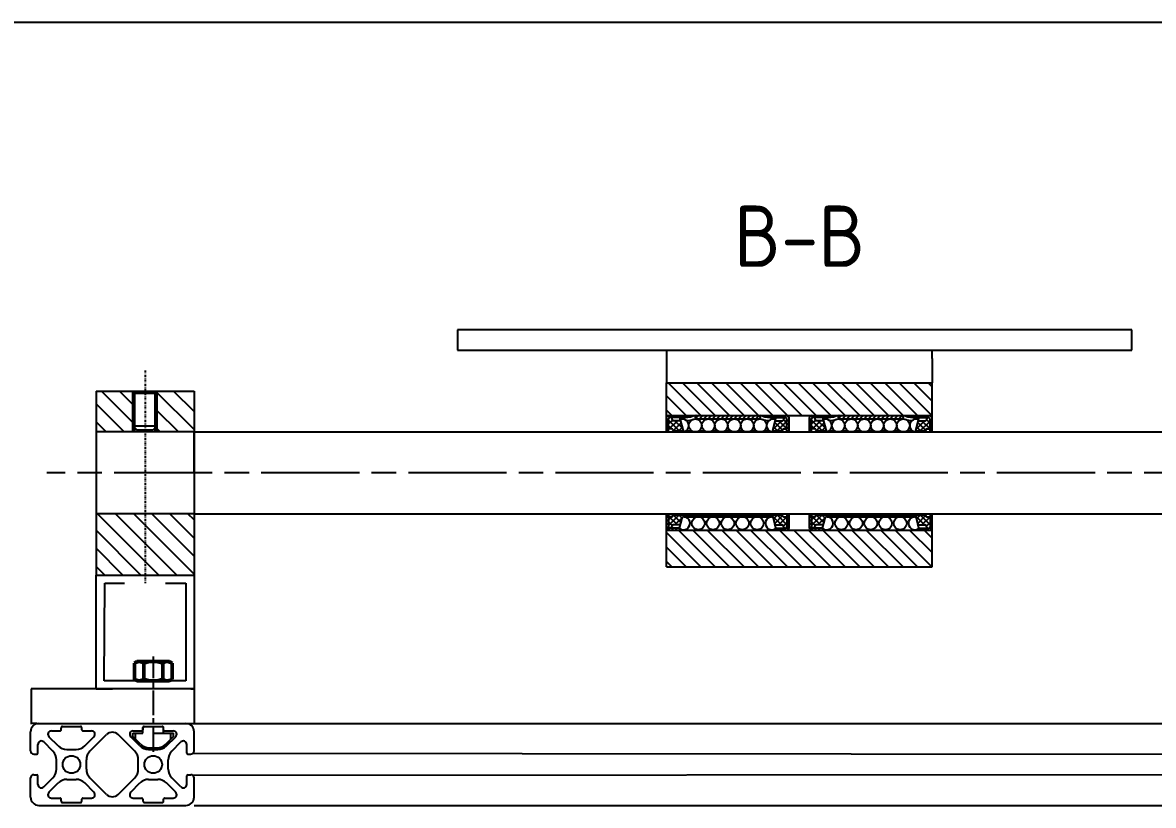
# Model space of a CAD drawing. Header units: millimetres. Extents: x 825 to 4294, y 1031 to 3282.
# Drawn here: x 3768.8 to 4045.5, y 3083.1 to 3274.6 of the extents above; entities that cross this region are included whole.
import ezdxf

# ---------------------------------------------------------------- set-up
doc = ezdxf.new("R2010")
doc.units = ezdxf.units.MM
for name, pattern in [('ACAD_ISO08W100', [36, 24, -3, 6, -3]), ('AM_ISO08W050', [18, 12, -1.5, 3, -1.5]), ('AM_ISO08W050x2', [9, 6, -0.75, 1.5, -0.75]), ('AUSGEZOGEN', [0]), ('PHL_THICK', [0]), ('STRICHPUNKT', [1, 0.5, -0.25, 0, -0.25])]:
    doc.linetypes.add(name, pattern=pattern)
for name, color, linetype, lineweight in [('AM_0N', 7, 'Continuous', 50), ('AM_7N', 4, 'AM_ISO08W050', 25), ('linie4fun', 6, 'Continuous', 25)]:
    doc.layers.add(name, color=color, linetype=linetype, lineweight=lineweight)
for name, color, linetype in [('L2STAR', 2, 'AUSGEZOGEN'), ('L5STAR', 7, 'AUSGEZOGEN'), ('M2STAR', 2, 'STRICHPUNKT'), ('osie', 221, 'ACAD_ISO08W100'), ('PROJECTION', 7, 'Continuous'), ('S2STAR', 2, 'AUSGEZOGEN'), ('wozek', 110, 'Continuous'), ('wymiar', 90, 'Continuous')]:
    doc.layers.add(name, color=color, linetype=linetype)
doc.styles.get("Standard").update_dxf_attribs({"font": 'geniso.shx'})

msp = doc.modelspace()

# ---------------------------------------------------------------- linework, layer by layer
msp.add_line((4294.37811, 3274.55207), (3453.37811, 3274.55207))
at = {"layer": 'AM_0N'}
for p, q in [((3796.12752, 3117.94829), (3796.74712, 3118.30694)), ((3796.74712, 3118.30694), (3804.74711, 3118.31598)), ((3805.36752, 3117.95873), (3804.74711, 3118.31598)), ((3796.13203, 3113.9642), (3796.12752, 3117.94829)), ((3798.44203, 3113.96681), (3798.43752, 3117.9509)), ((3803.06202, 3113.97203), (3803.05752, 3117.95612)), ((3805.37202, 3113.97465), (3805.36752, 3117.95873)), ((3796.13203, 3113.9642), (3796.75243, 3113.60695)), ((3796.75243, 3113.60695), (3804.75243, 3113.61599)), ((3805.37202, 3113.97465), (3804.75243, 3113.61599))]:
    msp.add_line(p, q, dxfattribs=at)
for centre, radius, start, end in [((3797.28443, 3116.26518), 2.04236, 55.6262891, 115.6262891), ((3800.75574, 3110.67894), 7.63252, 72.4477897, 107.6817274), ((3804.21442, 3116.27302), 2.04236, 64.5032279, 124.5032279), ((3797.28512, 3115.64991), 2.04236, 244.5032279, 304.5032279), ((3800.7438, 3121.24399), 7.63252, 252.4477897, 287.6817274), ((3804.21512, 3115.65775), 2.04236, 235.6262891, 295.6262891)]:
    msp.add_arc(centre, radius, start, end, dxfattribs=at)
at = {"layer": 'AM_7N', "linetype": 'AM_ISO08W050x2'}
msp.add_line((3800.79834, 3096.21083), (3800.77201, 3119.51152), dxfattribs=at)
at = {"layer": 'L2STAR'}
for p, q in [((3795.74329, 3183.95667), (3795.74329, 3184.45667)), ((3796.24329, 3175.45667), (3796.24329, 3184.45667)), ((3801.24329, 3175.45667), (3801.24329, 3184.45667)), ((3801.74329, 3183.95667), (3801.74329, 3184.45667)), ((3795.74329, 3174.45667), (3795.74329, 3175.95667)), ((3801.74329, 3174.45667), (3801.74329, 3175.95667))]:
    msp.add_line(p, q, dxfattribs=at)
at = {"layer": 'L5STAR'}
for p, q in [((3926.31781, 3186.45667), (3991.31781, 3186.45667)), ((3926.31781, 3174.45667), (3926.31781, 3186.45667)), ((3991.31781, 3174.45667), (3991.31781, 3186.45667)), ((3786.74329, 3184.45667), (3786.74329, 3139.45667)), ((3786.74329, 3184.45667), (3810.74329, 3184.45667)), ((3796.24329, 3184.45667), (3795.74329, 3183.95667)), ((3795.74329, 3183.95667), (3801.74329, 3183.95667)), ((3795.74329, 3175.95667), (3795.74329, 3183.95667)), ((3801.24329, 3184.45667), (3801.74329, 3183.95667)), ((3801.74329, 3175.95667), (3801.74329, 3183.95667)), ((3810.74329, 3184.45667), (3810.74329, 3139.45667)), ((3926.31781, 3178.45667), (3991.31781, 3178.45667)), ((3926.81781, 3174.45667), (3926.81781, 3177.65667)), ((3930.20531, 3177.95667), (3927.11781, 3177.95667)), ((3927.56781, 3177.95667), (3927.70919, 3177.42902)), ((3929.71877, 3177.20667), (3927.99897, 3177.20667)), ((3929.51781, 3177.95667), (3929.51781, 3178.45667)), ((3929.51781, 3177.95667), (3930.45563, 3174.45667)), ((3933.38031, 3177.63167), (3949.25531, 3177.63167)), ((3953.11781, 3177.95667), (3952.17998, 3174.45667)), ((3952.43031, 3177.95667), (3955.51781, 3177.95667)), ((3952.91684, 3177.20667), (3954.63665, 3177.20667)), ((3953.11781, 3177.95667), (3953.11781, 3178.45667)), ((3955.06781, 3177.95667), (3954.92642, 3177.42902)), ((3955.81781, 3174.45667), (3955.81781, 3177.65667)), ((3956.31781, 3174.45667), (3956.31781, 3177.95667)), ((3961.31781, 3174.45667), (3961.31781, 3177.95667)), ((3961.81781, 3174.45667), (3961.81781, 3177.65667)), ((3965.20531, 3177.95667), (3962.11781, 3177.95667)), ((3962.56781, 3177.95667), (3962.70919, 3177.42902)), ((3964.71877, 3177.20667), (3962.99897, 3177.20667)), ((3964.51781, 3177.95667), (3964.51781, 3178.45667)), ((3964.51781, 3177.95667), (3965.45563, 3174.45667)), ((3968.38031, 3177.63167), (3984.25531, 3177.63167)), ((3988.11781, 3177.95667), (3987.17998, 3174.45667)), ((3987.43031, 3177.95667), (3990.51781, 3177.95667)), ((3987.91684, 3177.20667), (3989.63665, 3177.20667)), ((3988.11781, 3177.95667), (3988.11781, 3178.45667)), ((3990.06781, 3177.95667), (3989.92642, 3177.42902)), ((3990.81781, 3174.45667), (3990.81781, 3177.65667)), ((3810.74329, 3174.45667), (3786.74329, 3174.45667)), ((3795.74329, 3175.95667), (3796.74329, 3174.95667)), ((3795.74329, 3175.95667), (3801.74329, 3175.95667)), ((3796.24329, 3174.45667), (3796.24329, 3175.45667)), ((3796.74329, 3174.95667), (3800.74329, 3174.95667)), ((3801.74329, 3175.95667), (3800.74329, 3174.95667)), ((3801.24329, 3174.45667), (3801.24329, 3175.45667)), ((3926.31781, 3174.70667), (3926.81781, 3174.70667)), ((3927.58761, 3175.20667), (3926.81781, 3175.20667)), ((3927.87739, 3174.98431), (3928.01877, 3174.45667)), ((3927.95178, 3174.70667), (3930.38864, 3174.70667)), ((3931.06044, 3174.70667), (3932.52517, 3174.70667)), ((3934.23544, 3174.70667), (3935.70017, 3174.70667)), ((3937.41044, 3174.70667), (3938.87517, 3174.70667)), ((3940.58544, 3174.70667), (3942.05017, 3174.70667)), ((3943.76044, 3174.70667), (3945.22517, 3174.70667)), ((3946.93544, 3174.70667), (3948.40017, 3174.70667)), ((3950.11044, 3174.70667), (3951.57517, 3174.70667)), ((3952.24697, 3174.70667), (3954.68383, 3174.70667)), ((3954.75823, 3174.98431), (3954.61684, 3174.45667)), ((3955.048, 3175.20667), (3955.81781, 3175.20667)), ((3955.81781, 3174.70667), (3956.31781, 3174.70667)), ((3961.31781, 3174.70667), (3961.81781, 3174.70667)), ((3962.58761, 3175.20667), (3961.81781, 3175.20667)), ((3962.87739, 3174.98431), (3963.01877, 3174.45667)), ((3962.95178, 3174.70667), (3965.38864, 3174.70667)), ((3966.06044, 3174.70667), (3967.52517, 3174.70667)), ((3969.23544, 3174.70667), (3970.70017, 3174.70667)), ((3972.41044, 3174.70667), (3973.87517, 3174.70667)), ((3975.58544, 3174.70667), (3977.05017, 3174.70667)), ((3978.76044, 3174.70667), (3980.22517, 3174.70667)), ((3981.93544, 3174.70667), (3983.40017, 3174.70667)), ((3985.11044, 3174.70667), (3986.57517, 3174.70667)), ((3987.24697, 3174.70667), (3989.68383, 3174.70667)), ((3989.75823, 3174.98431), (3989.61684, 3174.45667)), ((3990.048, 3175.20667), (3990.81781, 3175.20667)), ((3990.81781, 3174.70667), (3991.31781, 3174.70667)), ((3810.74329, 3154.45667), (3786.74329, 3154.45667)), ((3926.31781, 3141.45667), (3926.31781, 3154.45667)), ((3926.31781, 3154.20667), (3926.81781, 3154.20667)), ((3926.81781, 3154.45667), (3926.81781, 3151.25667)), ((3927.87739, 3153.92902), (3928.01877, 3154.45667)), ((3927.95178, 3154.20667), (3954.68383, 3154.20667)), ((3954.75823, 3153.92902), (3954.61684, 3154.45667)), ((3955.81781, 3154.45667), (3955.81781, 3151.25667)), ((3955.81781, 3154.20667), (3956.31781, 3154.20667)), ((3956.31781, 3150.95667), (3956.31781, 3154.45667)), ((3961.31781, 3150.95667), (3961.31781, 3154.45667)), ((3961.31781, 3154.20667), (3961.81781, 3154.20667)), ((3961.81781, 3154.45667), (3961.81781, 3151.25667)), ((3962.87739, 3153.92902), (3963.01877, 3154.45667)), ((3962.95178, 3154.20667), (3989.68383, 3154.20667)), ((3989.75823, 3153.92902), (3989.61684, 3154.45667)), ((3990.81781, 3154.45667), (3990.81781, 3151.25667)), ((3990.81781, 3154.20667), (3991.31781, 3154.20667)), ((3991.31781, 3141.45667), (3991.31781, 3154.45667)), ((3927.58761, 3153.70667), (3926.81781, 3153.70667)), ((3927.56781, 3150.95667), (3927.70919, 3151.48431)), ((3929.71877, 3151.70667), (3927.99897, 3151.70667)), ((3929.51781, 3150.95667), (3930.15802, 3153.34599)), ((3930.64099, 3153.71659), (3951.99462, 3153.71659)), ((3953.11781, 3150.95667), (3952.47759, 3153.34599)), ((3952.91684, 3151.70667), (3954.63665, 3151.70667)), ((3955.06781, 3150.95667), (3954.92642, 3151.48431)), ((3955.048, 3153.70667), (3955.81781, 3153.70667)), ((3962.58761, 3153.70667), (3961.81781, 3153.70667)), ((3962.56781, 3150.95667), (3962.70919, 3151.48431)), ((3964.71877, 3151.70667), (3962.99897, 3151.70667)), ((3964.51781, 3150.95667), (3965.15802, 3153.34599)), ((3965.64099, 3153.71659), (3986.99462, 3153.71659)), ((3988.11781, 3150.95667), (3987.47759, 3153.34599)), ((3987.91684, 3151.70667), (3989.63665, 3151.70667)), ((3990.06781, 3150.95667), (3989.92642, 3151.48431)), ((3990.048, 3153.70667), (3990.81781, 3153.70667)), ((3926.31781, 3150.45667), (3991.31781, 3150.45667)), ((3929.51781, 3150.95667), (3927.11781, 3150.95667)), ((3929.51781, 3150.95667), (3929.51781, 3150.45667)), ((3930.51781, 3150.54159), (3930.51781, 3150.45667)), ((3952.11781, 3150.54159), (3952.11781, 3150.45667)), ((3953.11781, 3150.95667), (3953.11781, 3150.45667)), ((3953.11781, 3150.95667), (3955.51781, 3150.95667)), ((3964.51781, 3150.95667), (3962.11781, 3150.95667)), ((3964.51781, 3150.95667), (3964.51781, 3150.45667)), ((3965.51781, 3150.54159), (3965.51781, 3150.45667)), ((3987.11781, 3150.54159), (3987.11781, 3150.45667)), ((3988.11781, 3150.95667), (3990.51781, 3150.95667)), ((3988.11781, 3150.95667), (3988.11781, 3150.45667)), ((3926.31781, 3141.45667), (3991.31781, 3141.45667)), ((3786.74329, 3139.45667), (3810.74329, 3139.45667))]:
    msp.add_line(p, q, dxfattribs=at)
for centre in [(3933.38031, 3176.04417), (3936.55531, 3176.04417), (3939.73031, 3176.04417), (3942.90531, 3176.04417), (3946.08031, 3176.04417), (3949.25531, 3176.04417), (3968.38031, 3176.04417), (3971.55531, 3176.04417), (3974.73031, 3176.04417), (3977.90531, 3176.04417), (3981.08031, 3176.04417), (3984.25531, 3176.04417), (3934.11781, 3152.12909), (3937.71781, 3152.12909), (3941.31781, 3152.12909), (3944.91781, 3152.12909), (3948.51781, 3152.12909), (3969.11781, 3152.12909), (3972.71781, 3152.12909), (3976.31781, 3152.12909), (3979.91781, 3152.12909), (3983.51781, 3152.12909)]:
    msp.add_circle(centre, 1.5875, dxfattribs=at)
for centre, radius, start, end in [((3926.81781, 3177.95667), 0.5, 90, 180), ((3927.11781, 3177.65667), 0.3, 90, 180), ((3927.99897, 3177.50667), 0.3, 195, 270), ((3930.20531, 3176.04417), 1.5875, 278.8859031, 111.1140969), ((3930.20531, 3186.95667), 9, 270, 287.3414428), ((3930.20531, 3186.95667), 9.7775, 276.1595632, 286.222394), ((3933.48403, 3176.45667), 2, 90, 107.3414428), ((3933.73031, 3178.04417), 0.4125, 90, 270), ((3948.90531, 3178.04417), 0.4125, 270, 90), ((3949.15159, 3176.45667), 2, 72.6585572, 90), ((3952.43031, 3186.95667), 9.7775, 253.777606, 263.8404368), ((3952.43031, 3186.95667), 9, 252.6585572, 270), ((3952.43031, 3176.04417), 1.5875, 68.8859031, 261.1140969), ((3954.63665, 3177.50667), 0.3, 270, 345), ((3955.51781, 3177.65667), 0.3, 0, 90), ((3955.81781, 3177.95667), 0.5, 0, 90), ((3961.81781, 3177.95667), 0.5, 90, 180), ((3962.11781, 3177.65667), 0.3, 90, 180), ((3962.99897, 3177.50667), 0.3, 195, 270), ((3965.20531, 3176.04417), 1.5875, 278.8859031, 111.1140969), ((3965.20531, 3186.95667), 9, 270, 287.3414428), ((3965.20531, 3186.95667), 9.7775, 276.1595632, 286.222394), ((3968.48403, 3176.45667), 2, 90, 107.3414428), ((3968.73031, 3178.04417), 0.4125, 90, 270), ((3983.90531, 3178.04417), 0.4125, 270, 90), ((3984.15159, 3176.45667), 2, 72.6585572, 90), ((3987.43031, 3186.95667), 9.7775, 253.777606, 263.8404368), ((3987.43031, 3186.95667), 9, 252.6585572, 270), ((3987.43031, 3176.04417), 1.5875, 68.8859031, 261.1140969), ((3989.63665, 3177.50667), 0.3, 270, 345), ((3990.51781, 3177.65667), 0.3, 0, 90), ((3990.81781, 3177.95667), 0.5, 0, 90), ((3927.58761, 3174.90667), 0.3, 15, 90), ((3955.048, 3174.90667), 0.3, 90, 165), ((3962.58761, 3174.90667), 0.3, 15, 90), ((3990.048, 3174.90667), 0.3, 90, 165), ((3927.58761, 3154.00667), 0.3, 270, 345), ((3927.99897, 3151.40667), 0.3, 90, 165), ((3930.51781, 3152.12909), 1.5875, 230.9556865, 87.1504542), ((3930.64099, 3153.21659), 0.5, 90, 165), ((3952.11781, 3152.12909), 1.5875, 92.8495458, 309.0443135), ((3951.99462, 3153.21659), 0.5, 15, 90), ((3954.63665, 3151.40667), 0.3, 15, 90), ((3955.048, 3154.00667), 0.3, 195, 270), ((3962.58761, 3154.00667), 0.3, 270, 345), ((3962.99897, 3151.40667), 0.3, 90, 165), ((3965.51781, 3152.12909), 1.5875, 230.9556865, 87.1504542), ((3965.64099, 3153.21659), 0.5, 90, 165), ((3987.11781, 3152.12909), 1.5875, 92.8495458, 309.0443135), ((3986.99462, 3153.21659), 0.5, 15, 90), ((3989.63665, 3151.40667), 0.3, 15, 90), ((3990.048, 3154.00667), 0.3, 195, 270), ((3926.81781, 3150.95667), 0.5, 180, 270), ((3927.11781, 3151.25667), 0.3, 180, 270), ((3955.51781, 3151.25667), 0.3, 270, 0), ((3955.81781, 3150.95667), 0.5, 270, 0), ((3961.81781, 3150.95667), 0.5, 180, 270), ((3962.11781, 3151.25667), 0.3, 180, 270), ((3990.51781, 3151.25667), 0.3, 270, 0), ((3990.81781, 3150.95667), 0.5, 270, 0)]:
    msp.add_arc(centre, radius, start, end, dxfattribs=at)
at = {"layer": 'linie4fun'}
for p, q in [((3810.74329, 3164.45667), (3810.74329, 3174.45667)), ((3810.74329, 3174.45667), (4106.74329, 3174.45667)), ((3810.74329, 3164.45667), (3810.74329, 3154.45667)), ((3810.74329, 3164.45667), (3810.74329, 3111.61147)), ((3810.74329, 3154.45667), (4106.74329, 3154.45667)), ((3786.74329, 3111.61147), (3786.74329, 3139.45667)), ((3788.74329, 3113.61147), (3788.86785, 3137.45667)), ((3788.86785, 3137.45667), (3793.74329, 3137.45667)), ((3803.74329, 3137.45667), (3808.74329, 3137.45667)), ((3808.74329, 3137.45667), (3808.74329, 3113.61147)), ((3808.74329, 3113.61147), (3788.74329, 3113.61147)), ((3808.74329, 3113.61147), (3788.74329, 3113.61147)), ((3809.9673, 3111.61147), (3770.88155, 3111.61147)), ((3770.88155, 3111.61147), (3770.88155, 3103.14509)), ((3810.74329, 3111.61147), (3786.74329, 3111.61147)), ((3786.74329, 3111.61147), (3790.74329, 3111.61147)), ((3786.74329, 3111.61147), (3788.74329, 3111.61147)), ((3809.9673, 3111.61147), (3810.74329, 3111.61147)), ((3810.74329, 3111.61147), (3810.74329, 3103.14509)), ((3770.88155, 3103.14509), (3770.74329, 3103.14509)), ((3772.24329, 3103.14509), (3770.88155, 3103.14509)), ((3772.24329, 3103.14509), (3809.24329, 3103.14509)), ((3809.24329, 3103.14509), (3810.74329, 3103.14509)), ((3810.74329, 3103.14509), (4106.60503, 3103.14509)), ((3810.50897, 3095.87941), (4106.60503, 3095.64509)), ((4106.60503, 3090.64509), (3810.50897, 3090.41078)), ((3810.72522, 3083.14509), (4106.60503, 3083.14509))]:
    msp.add_line(p, q, dxfattribs=at)
at = {"layer": 'linie4fun', "linetype": 'PHL_THICK'}
for p, q in [((3772.74329, 3103.14509), (3808.74329, 3103.14509)), ((3778.24329, 3101.64509), (3778.24329, 3102.14509)), ((3778.54329, 3102.44509), (3782.94329, 3102.44509)), ((3783.24329, 3101.64509), (3783.24329, 3102.14509)), ((3798.24329, 3101.64509), (3798.24329, 3102.14509)), ((3798.54329, 3102.44509), (3802.94329, 3102.44509)), ((3803.24329, 3101.64509), (3803.24329, 3102.14509)), ((3770.74329, 3096.44509), (3770.74329, 3101.14509)), ((3777.4874, 3097.67377), (3775.2371, 3099.92408)), ((3775.8257, 3101.34509), (3777.94329, 3101.34509)), ((3783.54329, 3101.34509), (3785.66088, 3101.34509)), ((3783.99918, 3097.67377), (3786.24948, 3099.92408)), ((3785.27197, 3096.40098), (3789.32907, 3100.45809)), ((3796.21461, 3096.40098), (3792.1575, 3100.45809)), ((3797.4874, 3097.67377), (3795.2371, 3099.92408)), ((3795.8257, 3101.34509), (3797.94329, 3101.34509)), ((3803.54329, 3101.34509), (3805.66088, 3101.34509)), ((3803.99918, 3097.67377), (3806.24948, 3099.92408)), ((3810.74329, 3096.44509), (3810.74329, 3101.14509)), ((3772.54329, 3095.94509), (3772.54329, 3098.06268)), ((3776.21461, 3096.40098), (3773.9643, 3098.65128)), ((3779.60872, 3096.79509), (3781.87786, 3096.79509)), ((3799.60872, 3096.79509), (3801.87786, 3096.79509)), ((3805.27197, 3096.40098), (3807.52227, 3098.65128)), ((3808.94329, 3095.94509), (3808.94329, 3098.06268)), ((3771.54329, 3095.64509), (3772.24329, 3095.64509)), ((3777.09329, 3092.01053), (3777.09329, 3094.27966)), ((3784.39329, 3092.01053), (3784.39329, 3094.27966)), ((3797.09329, 3092.01053), (3797.09329, 3094.27966)), ((3804.39329, 3092.01053), (3804.39329, 3094.27966)), ((3809.24329, 3095.64509), (3809.94329, 3095.64509)), ((3771.54329, 3090.64509), (3772.24329, 3090.64509)), ((3809.24329, 3090.64509), (3809.94329, 3090.64509)), ((3770.74329, 3085.14509), (3770.74329, 3089.84509)), ((3772.54329, 3088.2275), (3772.54329, 3090.34509)), ((3773.9643, 3087.6389), (3776.21461, 3089.8892)), ((3775.2371, 3086.36611), (3777.4874, 3088.61641)), ((3779.60872, 3089.49509), (3781.87786, 3089.49509)), ((3786.24948, 3086.36611), (3783.99918, 3088.61641)), ((3789.32907, 3085.8321), (3785.27197, 3089.88921)), ((3792.1575, 3085.8321), (3796.21461, 3089.88921)), ((3795.2371, 3086.36611), (3797.4874, 3088.61641)), ((3799.60872, 3089.49509), (3801.87786, 3089.49509)), ((3806.24948, 3086.36611), (3803.99918, 3088.61641)), ((3807.52227, 3087.6389), (3805.27197, 3089.8892)), ((3808.94329, 3088.2275), (3808.94329, 3090.34509)), ((3810.74329, 3085.14509), (3810.74329, 3089.84509)), ((3772.74329, 3083.14509), (3808.74329, 3083.14509)), ((3775.8257, 3084.94509), (3777.94329, 3084.94509)), ((3778.24329, 3084.14509), (3778.24329, 3084.64509)), ((3778.54329, 3083.84509), (3782.94329, 3083.84509)), ((3783.24329, 3084.14509), (3783.24329, 3084.64509)), ((3783.54329, 3084.94509), (3785.66088, 3084.94509)), ((3795.8257, 3084.94509), (3797.94329, 3084.94509)), ((3798.24329, 3084.14509), (3798.24329, 3084.64509)), ((3798.54329, 3083.84509), (3802.94329, 3083.84509)), ((3803.24329, 3084.14509), (3803.24329, 3084.64509)), ((3803.54329, 3084.94509), (3805.66088, 3084.94509))]:
    msp.add_line(p, q, dxfattribs=at)
for centre in [(3780.74329, 3093.14509), (3800.74329, 3093.14509)]:
    msp.add_circle(centre, 2.15, dxfattribs=at)
for centre, radius, start, end in [((3772.74329, 3101.14509), 2, 90, 180), ((3777.94329, 3101.64509), 0.3, 269.9999636, 0), ((3778.54329, 3102.14509), 0.3, 89.9999636, 180), ((3782.94329, 3102.14509), 0.3, 0, 90.0000307), ((3783.54329, 3101.64509), 0.3, 180, 270.0000422), ((3797.94329, 3101.64509), 0.3, 269.9999636, 0), ((3798.54329, 3102.14509), 0.3, 89.9999636, 180), ((3802.94329, 3102.14509), 0.3, 0, 90.0000307), ((3803.54329, 3101.64509), 0.3, 180, 270.0000422), ((3808.74329, 3101.14509), 2, 0, 90), ((3773.3757, 3098.06268), 0.83241, 44.999975, 180), ((3775.8257, 3100.51268), 0.83241, 89.9999893, 225.0000013), ((3785.66088, 3100.51268), 0.83241, 315.0000002, 90.0000087), ((3790.74329, 3099.04387), 2, 44.9999971, 135.0000044), ((3795.8257, 3100.51268), 0.83241, 89.9999893, 225.0000013), ((3805.66088, 3100.51268), 0.83241, 315.0000002, 90.0000087), ((3808.11088, 3098.06268), 0.83241, 0, 135.0000245), ((3771.54329, 3096.44509), 0.8, 180, 269.9999454), ((3774.09329, 3094.27966), 3, 0, 45.0000033), ((3779.60872, 3099.79509), 3, 225.0000033, 269.9999973), ((3781.87786, 3099.79509), 3, 270.0000033, 315.0000036), ((3787.39329, 3094.27966), 3, 135.0000005, 180), ((3794.09329, 3094.27966), 3, 0, 45.0000005), ((3799.60872, 3099.79509), 3, 224.9999968, 269.9999973), ((3801.87786, 3099.79509), 3, 270.0000033, 314.9999972), ((3807.39329, 3094.27966), 3, 134.9999965, 180), ((3809.94329, 3096.44509), 0.8, 270.0000546, 0), ((3772.24329, 3095.94509), 0.3, 270, 0), ((3809.24329, 3095.94509), 0.3, 180, 270), ((3771.54329, 3089.84509), 0.8, 90.0000546, 180), ((3772.24329, 3090.34509), 0.3, 0, 90), ((3774.09329, 3092.01053), 3, 314.9999965, 0), ((3787.39329, 3092.01053), 3, 180, 224.999999), ((3794.09329, 3092.01053), 3, 315, 0), ((3807.39329, 3092.01053), 3, 180, 225.0000033), ((3809.24329, 3090.34509), 0.3, 90, 180), ((3809.94329, 3089.84509), 0.8, 0, 89.9999454), ((3773.3757, 3088.2275), 0.83241, 180, 315.0000245), ((3779.60872, 3086.49509), 3, 90.0000033, 134.9999972), ((3781.87786, 3086.49509), 3, 44.9999968, 89.9999973), ((3799.60872, 3086.49509), 3, 90.0000033, 135.0000036), ((3801.87786, 3086.49509), 3, 45.0000033, 89.9999973), ((3808.11088, 3088.2275), 0.83241, 224.999975, 0), ((3772.74329, 3085.14509), 2, 180, 270), ((3775.8257, 3085.7775), 0.83241, 135.0000002, 270.0000087), ((3785.66088, 3085.7775), 0.83241, 269.9999893, 45.0000013), ((3790.74329, 3087.24631), 2, 224.9999998, 314.9999987), ((3795.8257, 3085.7775), 0.83241, 135.0000002, 270.0000087), ((3805.66088, 3085.7775), 0.83241, 269.9999893, 45.0000013), ((3808.74329, 3085.14509), 2, 270, 0), ((3777.94329, 3084.64509), 0.3, 0, 90.0000422), ((3778.54329, 3084.14509), 0.3, 180, 270.0000307), ((3782.94329, 3084.14509), 0.3, 269.9999636, 0), ((3783.54329, 3084.64509), 0.3, 89.9999636, 180), ((3797.94329, 3084.64509), 0.3, 0, 90.0000422), ((3798.54329, 3084.14509), 0.3, 180, 270.0000307), ((3802.94329, 3084.14509), 0.3, 269.9999636, 0), ((3803.54329, 3084.64509), 0.3, 89.9999636, 180)]:
    msp.add_arc(centre, radius, start, end, dxfattribs=at)
at = {"layer": 'M2STAR'}
msp.add_line((3798.74329, 3189.45667), (3798.74329, 3137.45667), dxfattribs=at)
at = {"layer": 'osie'}
msp.add_line((4139.18853, 3164.45667), (3774.70764, 3164.45667), dxfattribs=at)
at = {"layer": 'PROJECTION', "color": 7, "linetype": 'PHL_THICK'}
for p, q in [((3798.23518, 3100.83957), (3798.23518, 3102.18957)), ((3798.48518, 3102.43957), (3802.98518, 3102.43957)), ((3800.78518, 3100.83957), (3800.78518, 3102.43957)), ((3803.03632, 3102.4344), (3802.98518, 3102.43957)), ((3803.08255, 3102.42), (3803.03632, 3102.4344)), ((3803.12348, 3102.39783), (3803.08255, 3102.42)), ((3803.15818, 3102.37004), (3803.12348, 3102.39783)), ((3803.1865, 3102.33775), (3803.15818, 3102.37004)), ((3803.20815, 3102.30239), (3803.1865, 3102.33775)), ((3803.22332, 3102.26513), (3803.20815, 3102.30239)), ((3803.23225, 3102.22714), (3803.22332, 3102.26513)), ((3803.23518, 3102.18957), (3803.23225, 3102.22714)), ((3803.23518, 3100.83957), (3803.23518, 3102.18957)), ((3795.73518, 3100.83957), (3796.40505, 3100.83957)), ((3795.73518, 3100.04662), (3795.73518, 3100.83957)), ((3795.73719, 3100.01498), (3795.73518, 3100.04662)), ((3795.74361, 3099.98241), (3795.73719, 3100.01498)), ((3795.75457, 3099.95007), (3795.74361, 3099.98241)), ((3795.77013, 3099.91913), (3795.75457, 3099.95007)), ((3795.78975, 3099.8907), (3795.77013, 3099.91913)), ((3795.81265, 3099.86569), (3795.78975, 3099.8907)), ((3796.40505, 3099.30081), (3795.81265, 3099.86569)), ((3796.40505, 3100.83957), (3798.23518, 3100.83957)), ((3796.40505, 3099.30081), (3796.40505, 3100.83957)), ((3797.69747, 3098.06842), (3796.40505, 3099.30081)), ((3800.78518, 3100.83957), (3805.73518, 3100.83957)), ((3803.77288, 3098.06842), (3805.0653, 3099.30081)), ((3805.0653, 3099.30081), (3805.0653, 3100.83957)), ((3805.0653, 3099.30081), (3805.6577, 3099.86569)), ((3805.65767, 3099.86567), (3805.68193, 3099.8924)), ((3805.68193, 3099.8924), (3805.70148, 3099.92143)), ((3805.70148, 3099.92143), (3805.71665, 3099.95217)), ((3805.71665, 3099.95217), (3805.72694, 3099.98361)), ((3805.72694, 3099.98361), (3805.73314, 3100.01534)), ((3805.73314, 3100.01534), (3805.73518, 3100.04662)), ((3805.73518, 3100.04662), (3805.73518, 3100.83957)), ((3799.76777, 3097.23957), (3801.70259, 3097.23957))]:
    msp.add_line(p, q, dxfattribs=at)
for centre, radius, start, end in [((3798.48518, 3102.18957), 0.25, 90, 180), ((3799.76777, 3100.23957), 3, 226.3620774, 269.9999998), ((3801.70259, 3100.23957), 3, 270.0000002, 313.6379226)]:
    msp.add_arc(centre, radius, start, end, dxfattribs=at)
at = {"layer": 'S2STAR'}
for p, q in [((3934.71302, 3178.45667), (3926.71302, 3186.45667)), ((3938.24855, 3178.45667), (3930.24855, 3186.45667)), ((3941.78409, 3178.45667), (3933.78409, 3186.45667)), ((3945.31962, 3178.45667), (3937.31962, 3186.45667)), ((3948.85515, 3178.45667), (3940.85515, 3186.45667)), ((3952.39069, 3178.45667), (3944.39069, 3186.45667)), ((3955.92622, 3178.45667), (3947.92622, 3186.45667)), ((3959.46176, 3178.45667), (3951.46176, 3186.45667)), ((3962.99729, 3178.45667), (3954.99729, 3186.45667)), ((3966.53282, 3178.45667), (3958.53282, 3186.45667)), ((3970.06836, 3178.45667), (3962.06836, 3186.45667)), ((3973.60389, 3178.45667), (3965.60389, 3186.45667)), ((3977.13943, 3178.45667), (3969.13943, 3186.45667)), ((3980.67496, 3178.45667), (3972.67496, 3186.45667)), ((3984.21049, 3178.45667), (3976.21049, 3186.45667)), ((3987.74603, 3178.45667), (3979.74603, 3186.45667)), ((3991.28156, 3178.45667), (3983.28156, 3186.45667)), ((3991.31781, 3181.95596), (3986.81709, 3186.45667)), ((3991.31781, 3185.49149), (3990.35263, 3186.45667)), ((3795.74329, 3176.7754), (3788.06202, 3184.45667)), ((3795.74329, 3181.19482), (3792.48144, 3184.45667)), ((3810.74329, 3175.03365), (3801.74329, 3184.03365)), ((3810.74329, 3179.45307), (3805.73969, 3184.45667)), ((3931.17748, 3178.45667), (3926.31781, 3183.31634)), ((3793.64261, 3174.45667), (3786.74329, 3181.35598)), ((3806.90086, 3174.45667), (3801.74329, 3179.61424)), ((3927.64195, 3178.45667), (3926.31781, 3179.78081)), ((3789.22319, 3174.45667), (3786.74329, 3176.93657)), ((3926.81781, 3177.33915), (3926.31781, 3177.83915)), ((3926.81781, 3176.45526), (3926.31781, 3176.95526)), ((3927.08587, 3177.95496), (3926.62348, 3178.41736)), ((3926.81781, 3176.41206), (3927.78024, 3177.3745)), ((3929.45028, 3174.70667), (3926.81781, 3177.33915)), ((3927.02663, 3175.20667), (3929.02663, 3177.20667)), ((3927.96805, 3177.95667), (3927.46805, 3178.45667)), ((3927.94947, 3174.7153), (3929.87136, 3176.63719)), ((3928.85194, 3177.95667), (3928.35194, 3178.45667)), ((3930.21447, 3175.3567), (3928.3645, 3177.20667)), ((3929.51781, 3178.17468), (3929.23582, 3178.45667)), ((3933.4503, 3177.74126), (3934.16571, 3178.45667)), ((3934.40137, 3177.63167), (3935.22637, 3178.45667)), ((3935.46203, 3177.63167), (3936.28703, 3178.45667)), ((3936.52269, 3177.63167), (3937.34769, 3178.45667)), ((3937.58335, 3177.63167), (3938.40835, 3178.45667)), ((3938.64401, 3177.63167), (3939.46901, 3178.45667)), ((3939.70467, 3177.63167), (3940.52967, 3178.45667)), ((3940.76533, 3177.63167), (3941.59033, 3178.45667)), ((3941.82599, 3177.63167), (3942.65099, 3178.45667)), ((3942.88665, 3177.63167), (3943.71165, 3178.45667)), ((3943.94731, 3177.63167), (3944.77231, 3178.45667)), ((3945.00797, 3177.63167), (3945.83297, 3178.45667)), ((3946.06863, 3177.63167), (3946.89363, 3178.45667)), ((3947.1293, 3177.63167), (3947.9543, 3178.45667)), ((3948.18996, 3177.63167), (3949.00318, 3178.44489)), ((3952.34379, 3175.06798), (3954.48247, 3177.20667)), ((3954.73081, 3174.88199), (3952.80892, 3176.80388)), ((3952.86142, 3176.99983), (3953.06826, 3177.20667)), ((3953.60067, 3177.95667), (3953.11781, 3178.43953)), ((3953.39668, 3174.70667), (3955.81781, 3177.12779)), ((3955.82034, 3175.20667), (3953.82034, 3177.20667)), ((3954.48456, 3177.95667), (3953.98456, 3178.45667)), ((3955.36844, 3177.95667), (3954.86844, 3178.45667)), ((3955.81781, 3176.62342), (3954.94455, 3177.49667)), ((3955.00754, 3177.73173), (3955.23247, 3177.95667)), ((3956.31781, 3177.89118), (3955.75232, 3178.45667)), ((3956.31781, 3177.0073), (3955.81781, 3177.5073)), ((3956.31781, 3176.12342), (3955.81781, 3176.62342)), ((3961.81781, 3177.33915), (3961.31781, 3177.83915)), ((3961.81781, 3176.45526), (3961.31781, 3176.95526)), ((3962.08587, 3177.95496), (3961.62348, 3178.41736)), ((3961.81781, 3176.41206), (3962.78024, 3177.3745)), ((3964.45028, 3174.70667), (3961.81781, 3177.33915)), ((3962.02663, 3175.20667), (3964.02663, 3177.20667)), ((3962.96805, 3177.95667), (3962.46805, 3178.45667)), ((3962.94947, 3174.7153), (3964.87136, 3176.63719)), ((3963.85194, 3177.95667), (3963.35194, 3178.45667)), ((3965.21447, 3175.3567), (3963.3645, 3177.20667)), ((3964.51781, 3178.17468), (3964.23582, 3178.45667)), ((3968.4503, 3177.74126), (3969.16571, 3178.45667)), ((3969.40137, 3177.63167), (3970.22637, 3178.45667)), ((3970.46203, 3177.63167), (3971.28703, 3178.45667)), ((3971.52269, 3177.63167), (3972.34769, 3178.45667)), ((3972.58335, 3177.63167), (3973.40835, 3178.45667)), ((3973.64401, 3177.63167), (3974.46901, 3178.45667)), ((3974.70467, 3177.63167), (3975.52967, 3178.45667)), ((3975.76533, 3177.63167), (3976.59033, 3178.45667)), ((3976.82599, 3177.63167), (3977.65099, 3178.45667)), ((3977.88665, 3177.63167), (3978.71165, 3178.45667)), ((3978.94731, 3177.63167), (3979.77231, 3178.45667)), ((3980.00797, 3177.63167), (3980.83297, 3178.45667)), ((3981.06863, 3177.63167), (3981.89363, 3178.45667)), ((3982.1293, 3177.63167), (3982.9543, 3178.45667)), ((3983.18996, 3177.63167), (3984.00318, 3178.44489)), ((3987.34379, 3175.06798), (3989.48247, 3177.20667)), ((3989.73081, 3174.88199), (3987.80892, 3176.80388)), ((3987.86142, 3176.99983), (3988.06826, 3177.20667)), ((3988.60067, 3177.95667), (3988.11781, 3178.43953)), ((3988.39668, 3174.70667), (3990.81781, 3177.12779)), ((3990.82034, 3175.20667), (3988.82034, 3177.20667)), ((3989.48456, 3177.95667), (3988.98456, 3178.45667)), ((3990.36844, 3177.95667), (3989.86844, 3178.45667)), ((3990.81781, 3176.62342), (3989.94455, 3177.49667)), ((3990.00754, 3177.73173), (3990.23247, 3177.95667)), ((3991.31781, 3177.89118), (3990.75232, 3178.45667)), ((3991.31781, 3177.0073), (3990.81781, 3177.5073)), ((3991.31781, 3176.12342), (3990.81781, 3176.62342)), ((3802.48144, 3174.45667), (3801.36236, 3175.57574)), ((3926.81781, 3175.57138), (3926.31781, 3176.07138)), ((3926.79863, 3174.70667), (3926.31781, 3175.18749)), ((3927.53607, 3175.20667), (3926.81781, 3175.92493)), ((3928.03607, 3174.70667), (3927.92093, 3174.82181)), ((3929.35505, 3174.70667), (3930.17022, 3175.52183)), ((3953.49192, 3174.70667), (3952.51006, 3175.68852)), ((3955.3109, 3175.20667), (3955.81781, 3175.71358)), ((3956.31781, 3175.23953), (3955.81781, 3175.73953)), ((3955.96679, 3174.70667), (3955.81781, 3174.85565)), ((3961.81781, 3175.57138), (3961.31781, 3176.07138)), ((3961.79863, 3174.70667), (3961.31781, 3175.18749)), ((3962.53607, 3175.20667), (3961.81781, 3175.92493)), ((3963.03607, 3174.70667), (3962.92093, 3174.82181)), ((3964.35505, 3174.70667), (3965.17022, 3175.52183)), ((3988.49192, 3174.70667), (3987.51006, 3175.68852)), ((3990.3109, 3175.20667), (3990.81781, 3175.71358)), ((3991.31781, 3175.23953), (3990.81781, 3175.73953)), ((3990.96679, 3174.70667), (3990.81781, 3174.85565)), ((3802.1261, 3139.45667), (3787.1261, 3154.45667)), ((3806.54552, 3139.45667), (3791.54552, 3154.45667)), ((3810.74329, 3139.67831), (3795.96494, 3154.45667)), ((3810.74329, 3144.09773), (3800.38435, 3154.45667)), ((3810.74329, 3148.51715), (3804.80377, 3154.45667)), ((3810.74329, 3152.93657), (3809.22319, 3154.45667)), ((3929.45028, 3154.20667), (3926.81781, 3151.57419)), ((3928.03607, 3154.20667), (3927.92093, 3154.09152)), ((3930.8645, 3154.20667), (3928.3645, 3151.70667)), ((3929.35505, 3154.20667), (3930.17022, 3153.3915)), ((3930.76927, 3154.20667), (3931.25935, 3153.71659)), ((3932.27871, 3154.20667), (3931.78863, 3153.71659)), ((3932.18348, 3154.20667), (3932.67356, 3153.71659)), ((3933.69293, 3154.20667), (3933.20284, 3153.71659)), ((3933.59769, 3154.20667), (3934.08778, 3153.71659)), ((3935.10714, 3154.20667), (3934.61706, 3153.71659)), ((3935.01191, 3154.20667), (3935.50199, 3153.71659)), ((3936.52135, 3154.20667), (3936.03127, 3153.71659)), ((3936.42612, 3154.20667), (3936.9162, 3153.71659)), ((3937.93557, 3154.20667), (3937.44548, 3153.71659)), ((3937.84033, 3154.20667), (3938.33042, 3153.71659)), ((3939.34978, 3154.20667), (3938.8597, 3153.71659)), ((3939.25455, 3154.20667), (3939.74463, 3153.71659)), ((3940.76399, 3154.20667), (3940.27391, 3153.71659)), ((3940.66876, 3154.20667), (3941.15884, 3153.71659)), ((3942.17821, 3154.20667), (3941.68812, 3153.71659)), ((3942.08297, 3154.20667), (3942.57306, 3153.71659)), ((3943.59242, 3154.20667), (3943.10234, 3153.71659)), ((3943.49719, 3154.20667), (3943.98727, 3153.71659)), ((3945.00663, 3154.20667), (3944.51655, 3153.71659)), ((3944.9114, 3154.20667), (3945.40148, 3153.71659)), ((3946.42085, 3154.20667), (3945.93077, 3153.71659)), ((3946.32562, 3154.20667), (3946.8157, 3153.71659)), ((3947.83506, 3154.20667), (3947.34498, 3153.71659)), ((3947.73983, 3154.20667), (3948.22991, 3153.71659)), ((3949.24927, 3154.20667), (3948.75919, 3153.71659)), ((3949.15404, 3154.20667), (3949.64412, 3153.71659)), ((3950.66349, 3154.20667), (3950.17341, 3153.71659)), ((3950.56826, 3154.20667), (3951.05834, 3153.71659)), ((3952.0777, 3154.20667), (3951.58762, 3153.71659)), ((3951.98247, 3154.20667), (3954.48247, 3151.70667)), ((3953.49192, 3154.20667), (3952.51006, 3153.22481)), ((3953.39668, 3154.20667), (3955.81781, 3151.78554)), ((3956.31781, 3154.02633), (3956.13747, 3154.20667)), ((3964.45028, 3154.20667), (3961.81781, 3151.57419)), ((3963.03607, 3154.20667), (3962.92093, 3154.09152)), ((3965.8645, 3154.20667), (3963.3645, 3151.70667)), ((3964.35505, 3154.20667), (3965.17022, 3153.3915)), ((3965.76927, 3154.20667), (3966.25935, 3153.71659)), ((3967.27871, 3154.20667), (3966.78863, 3153.71659)), ((3967.18348, 3154.20667), (3967.67356, 3153.71659)), ((3968.69293, 3154.20667), (3968.20284, 3153.71659)), ((3968.59769, 3154.20667), (3969.08778, 3153.71659)), ((3970.10714, 3154.20667), (3969.61706, 3153.71659)), ((3970.01191, 3154.20667), (3970.50199, 3153.71659)), ((3971.52135, 3154.20667), (3971.03127, 3153.71659)), ((3971.42612, 3154.20667), (3971.9162, 3153.71659)), ((3972.93557, 3154.20667), (3972.44548, 3153.71659)), ((3972.84033, 3154.20667), (3973.33042, 3153.71659)), ((3974.34978, 3154.20667), (3973.8597, 3153.71659)), ((3974.25455, 3154.20667), (3974.74463, 3153.71659)), ((3975.76399, 3154.20667), (3975.27391, 3153.71659)), ((3975.66876, 3154.20667), (3976.15884, 3153.71659)), ((3977.17821, 3154.20667), (3976.68812, 3153.71659)), ((3977.08297, 3154.20667), (3977.57306, 3153.71659)), ((3978.59242, 3154.20667), (3978.10234, 3153.71659)), ((3978.49719, 3154.20667), (3978.98727, 3153.71659)), ((3980.00663, 3154.20667), (3979.51655, 3153.71659)), ((3979.9114, 3154.20667), (3980.40148, 3153.71659)), ((3981.42085, 3154.20667), (3980.93077, 3153.71659)), ((3981.32562, 3154.20667), (3981.8157, 3153.71659)), ((3982.83506, 3154.20667), (3982.34498, 3153.71659)), ((3982.73983, 3154.20667), (3983.22991, 3153.71659)), ((3984.24927, 3154.20667), (3983.75919, 3153.71659)), ((3984.15404, 3154.20667), (3984.64412, 3153.71659)), ((3985.66349, 3154.20667), (3985.17341, 3153.71659)), ((3985.56826, 3154.20667), (3986.05834, 3153.71659)), ((3987.0777, 3154.20667), (3986.58762, 3153.71659)), ((3986.98247, 3154.20667), (3989.48247, 3151.70667)), ((3988.49192, 3154.20667), (3987.51006, 3153.22481)), ((3988.39668, 3154.20667), (3990.81781, 3151.78554)), ((3991.31781, 3154.02633), (3991.13747, 3154.20667)), ((3926.81781, 3153.47429), (3926.31781, 3153.97429)), ((3926.81781, 3152.59041), (3926.31781, 3153.09041)), ((3926.81781, 3151.70652), (3926.31781, 3152.20652)), ((3927.53607, 3153.70667), (3926.81781, 3152.9884)), ((3926.81781, 3152.50127), (3927.78024, 3151.53884)), ((3927.02663, 3153.70667), (3929.02663, 3151.70667)), ((3927.94947, 3154.19804), (3929.87136, 3152.27615)), ((3954.73081, 3154.03135), (3952.80892, 3152.10946)), ((3952.86142, 3151.9135), (3953.06826, 3151.70667)), ((3955.81781, 3153.70413), (3953.82034, 3151.70667)), ((3955.81781, 3152.28992), (3954.94455, 3151.41666)), ((3956.31781, 3153.14245), (3955.81781, 3153.64245)), ((3956.31781, 3152.25856), (3955.81781, 3152.75856)), ((3956.31781, 3151.37468), (3955.81781, 3151.87468)), ((3961.81781, 3153.47429), (3961.31781, 3153.97429)), ((3961.81781, 3152.59041), (3961.31781, 3153.09041)), ((3961.81781, 3151.70652), (3961.31781, 3152.20652)), ((3962.53607, 3153.70667), (3961.81781, 3152.9884)), ((3961.81781, 3152.50127), (3962.78024, 3151.53884)), ((3962.02663, 3153.70667), (3964.02663, 3151.70667)), ((3962.94947, 3154.19804), (3964.87136, 3152.27615)), ((3989.73081, 3154.03135), (3987.80892, 3152.10946)), ((3987.86142, 3151.9135), (3988.06826, 3151.70667)), ((3990.81781, 3153.70413), (3988.82034, 3151.70667)), ((3990.81781, 3152.28992), (3989.94455, 3151.41666)), ((3991.31781, 3153.14245), (3990.81781, 3153.64245)), ((3991.31781, 3152.25856), (3990.81781, 3152.75856)), ((3991.31781, 3151.37468), (3990.81781, 3151.87468)), ((3797.70668, 3139.45667), (3786.74329, 3150.42006)), ((3927.18378, 3150.45667), (3926.31781, 3151.32264)), ((3934.71302, 3141.45667), (3926.31781, 3149.85188)), ((3928.06766, 3150.45667), (3927.56766, 3150.95667)), ((3928.95155, 3150.45667), (3928.45155, 3150.95667)), ((3938.24855, 3141.45667), (3929.24855, 3150.45667)), ((3929.51781, 3150.77429), (3929.33543, 3150.95667)), ((3941.78409, 3141.45667), (3932.78409, 3150.45667)), ((3945.31962, 3141.45667), (3936.31962, 3150.45667)), ((3948.85515, 3141.45667), (3939.85515, 3150.45667)), ((3952.39069, 3141.45667), (3943.39069, 3150.45667)), ((3955.92622, 3141.45667), (3946.92622, 3150.45667)), ((3959.46176, 3141.45667), (3950.46176, 3150.45667)), ((3953.70028, 3150.45667), (3953.20028, 3150.95667)), ((3962.99729, 3141.45667), (3953.99729, 3150.45667)), ((3954.58417, 3150.45667), (3954.08417, 3150.95667)), ((3955.46805, 3150.45667), (3954.96805, 3150.95667)), ((3955.00754, 3151.1816), (3955.23247, 3150.95667)), ((3956.18801, 3150.62059), (3955.74632, 3151.06229)), ((3966.53282, 3141.45667), (3957.53282, 3150.45667)), ((3970.06836, 3141.45667), (3961.06836, 3150.45667)), ((3962.18378, 3150.45667), (3961.31781, 3151.32264)), ((3963.06766, 3150.45667), (3962.56766, 3150.95667)), ((3963.95155, 3150.45667), (3963.45155, 3150.95667)), ((3964.51781, 3150.77429), (3964.33543, 3150.95667)), ((3973.60389, 3141.45667), (3964.60389, 3150.45667)), ((3977.13943, 3141.45667), (3968.13943, 3150.45667)), ((3980.67496, 3141.45667), (3971.67496, 3150.45667)), ((3984.21049, 3141.45667), (3975.21049, 3150.45667)), ((3987.74603, 3141.45667), (3978.74603, 3150.45667)), ((3991.28156, 3141.45667), (3982.28156, 3150.45667)), ((3991.31781, 3144.95596), (3985.81709, 3150.45667)), ((3988.70028, 3150.45667), (3988.20028, 3150.95667)), ((3989.58417, 3150.45667), (3989.08417, 3150.95667)), ((3991.31781, 3148.49149), (3989.35263, 3150.45667)), ((3990.46805, 3150.45667), (3989.96805, 3150.95667)), ((3990.00754, 3151.1816), (3990.23247, 3150.95667)), ((3991.18801, 3150.62059), (3990.74632, 3151.06229)), ((3793.28727, 3139.45667), (3786.74329, 3146.00065)), ((3931.17748, 3141.45667), (3926.31781, 3146.31634)), ((3788.86785, 3139.45667), (3786.74329, 3141.58123)), ((3927.64195, 3141.45667), (3926.31781, 3142.78081))]:
    msp.add_line(p, q, dxfattribs=at)
at = {"layer": 'wozek'}
for p, q in [((4040.21522, 3199.45667), (3875.21522, 3199.45667)), ((3875.21522, 3199.45667), (3875.21522, 3194.45667)), ((4040.21522, 3194.45667), (4040.21522, 3199.45667)), ((3875.21522, 3194.45667), (3926.31781, 3194.45667)), ((3926.31781, 3194.45667), (3926.31781, 3186.45667)), ((3926.31781, 3194.45667), (3991.31781, 3194.45667)), ((3991.31781, 3192.45667), (3991.31781, 3194.45667)), ((3991.31781, 3194.45667), (4040.21522, 3194.45667)), ((3991.31781, 3192.45667), (3991.31781, 3186.45667))]:
    msp.add_line(p, q, dxfattribs=at)

# ---------------------------------------------------------------- texts
at = {"layer": 'wymiar', "insert": (3942.87465, 3229.83827), "char_height": 15, "attachment_point": 1}
msp.add_mtext_dynamic_manual_height_columns('B-B', width=158.4505661, gutter_width=12.5, heights=[0], dxfattribs=at)

doc.saveas('drawing.dxf')
